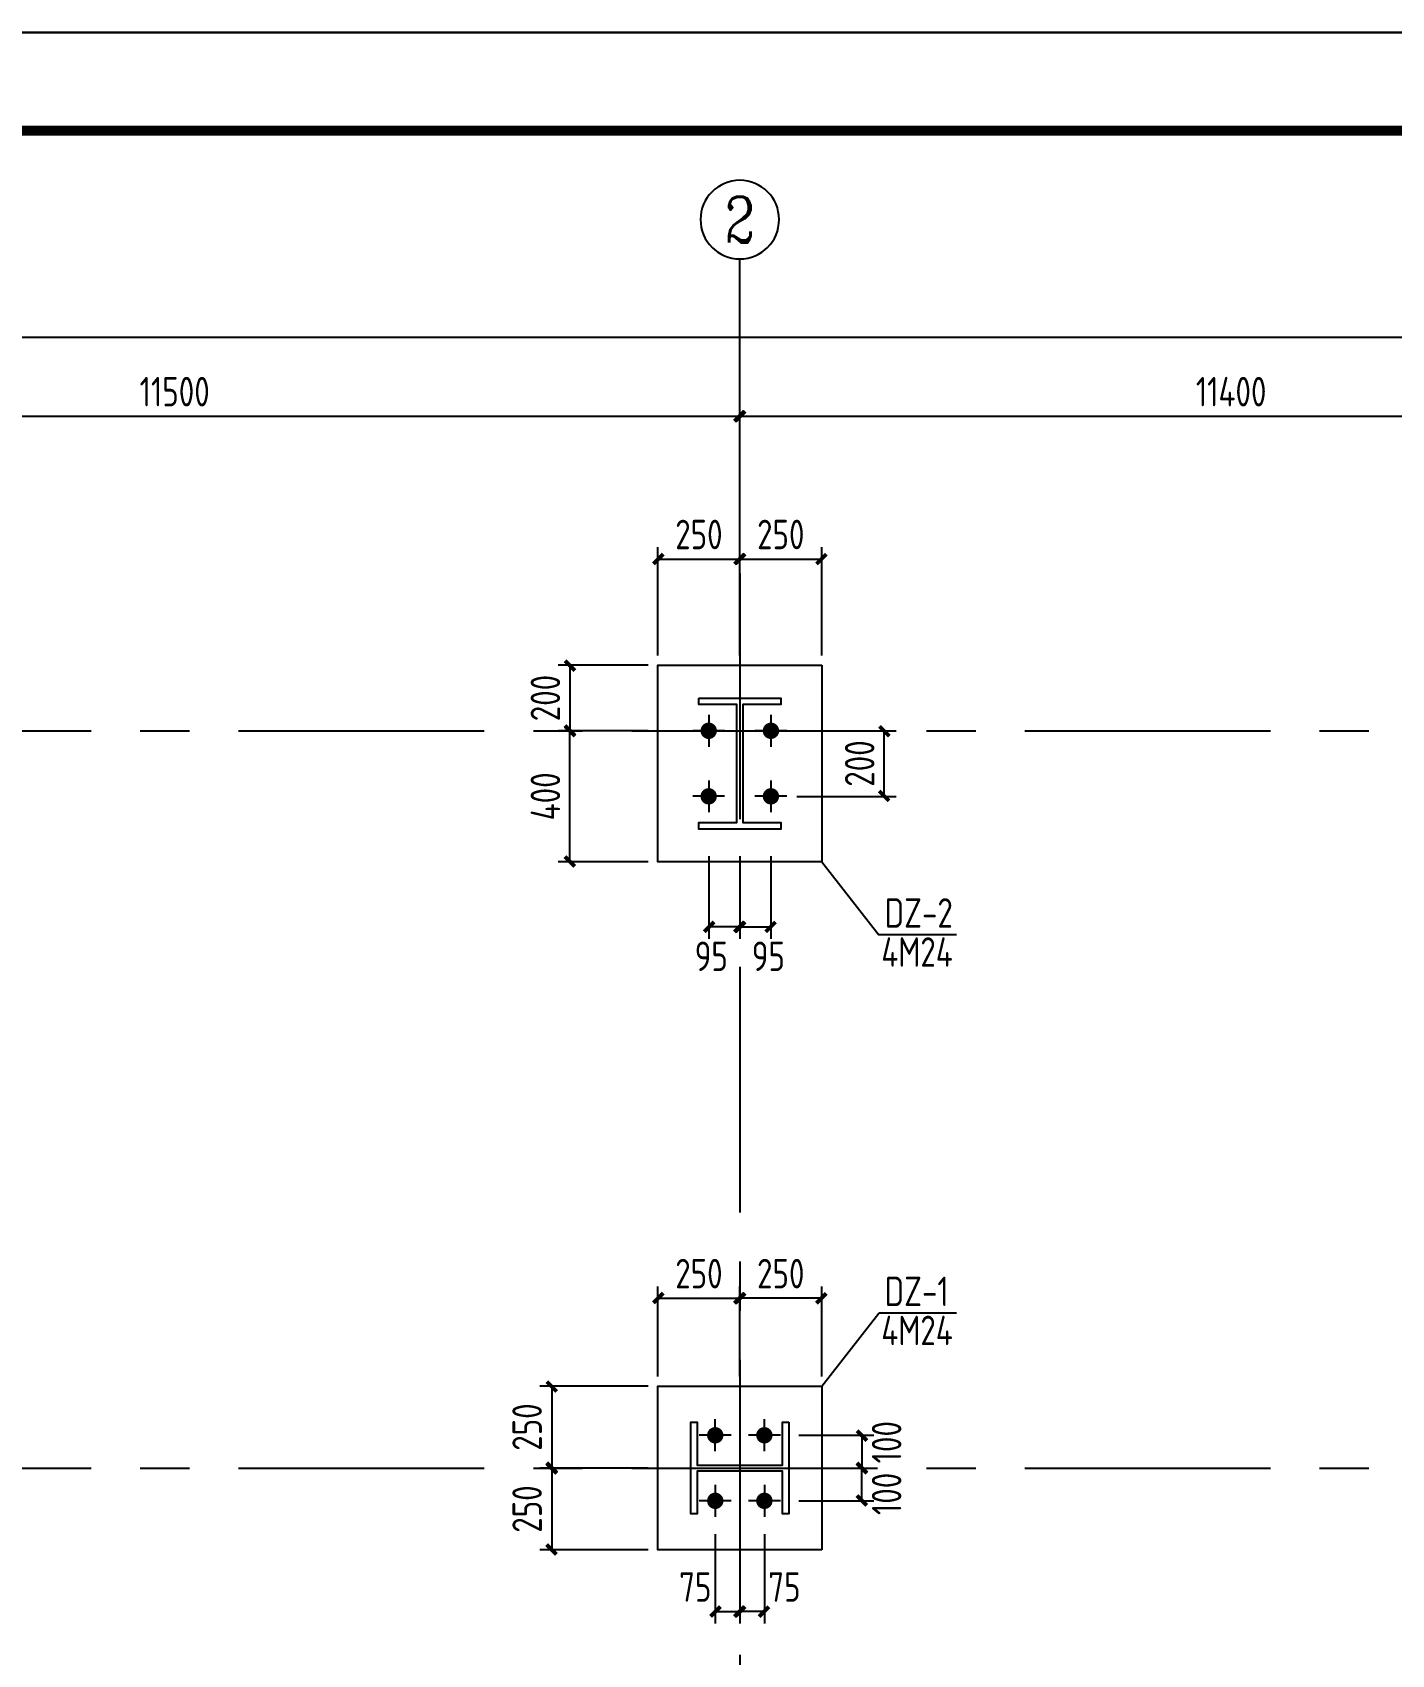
# Model space of a CAD drawing. Header units: millimetres. Extents: x 866309 to 879639, y 39442 to 44891.
# Drawn here: x 868592.3 to 868730.6, y 39875.9 to 40040.9 of the extents above; entities that cross this region are included whole.
import ezdxf
from ezdxf.enums import TextEntityAlignment as Align

# ---------------------------------------------------------------- set-up
doc = ezdxf.new("R2010")
doc.units = ezdxf.units.MM
doc.header["$LTSCALE"] = 1000
doc.header["$MEASUREMENT"] = 0
doc.linetypes.add('CENTER', pattern=[2, 1.25, -0.25, 0.25, -0.25])
doc.linetypes.add('DOTE', pattern=[2.42, 2, -0.2, 0.02, -0.2])
for name, color, linetype in [('AXIS', 3, 'Continuous'), ('AXIS_TEXT', 7, 'Continuous'), ('DIM', 7, 'Continuous'), ('DOTE', 1, 'DOTE'), ('M_Prof', 2, 'Continuous'), ('柱集中标注', 2, 'Continuous'), ('标注', 7, 'Continuous'), ('檩条', 34, 'Continuous')]:
    doc.layers.add(name, color=color, linetype=linetype)
doc.styles.add('_TCH_AXIS', font='COMPLEX', dxfattribs={"bigfont": 'GBCBIG'})
doc.styles.add('COMPLEX', font='COMPLEX')
doc.styles.add('GBHZ', font='gbenor.shx', dxfattribs={"width": 0.9, "bigfont": 'gbcbig.shx'})
doc.dimstyles.new('Y100', dxfattribs={"dimscale": 0, "dimtxt": 3, "dimasz": 0.01, "dimexe": 1.2, "dimexo": 2, "dimgap": 1, "dimtad": 1, "dimdec": 0, "dimlfac": 100, "dimzin": 0, "dimdsep": 46, "dimtxsty": 'GBHZ', "dimblk": 'DX', "dimcen": 0.09, "dimdle": 1, "dimclrd": 7, "dimclre": 7, "dimclrt": 7, "dimadec": 0, "dimazin": 0, "dimtfac": 1, "dimtdec": 0, "dimtix": 1, "dimtmove": 2, "dimatfit": 3, "dimldrblk": 'DX', "dimfxl": 0, "dimtolj": 1, "dimtzin": 0, "dimarcsym": 0})
doc.dimstyles.new('Y30', dxfattribs={"dimscale": 0, "dimtxt": 3, "dimasz": 0.01, "dimexe": 1.2, "dimexo": 1, "dimgap": 1, "dimtad": 1, "dimdec": 0, "dimlfac": 30, "dimzin": 0, "dimdsep": 46, "dimtxsty": 'GBHZ', "dimblk1": 'DX', "dimblk2": 'DX', "dimsah": 1, "dimcen": 0.09, "dimdle": 1, "dimadec": 0, "dimazin": 0, "dimtfac": 1, "dimtdec": 0, "dimtix": 1, "dimtmove": 2, "dimatfit": 3, "dimldrblk": 'DX', "dimfxl": 0, "dimtolj": 1, "dimtzin": 0, "dimarcsym": 0})

# ---------------------------------------------------------------- blocks, each defined once
blk = doc.blocks.new('_AXISO')
blk.add_circle((0, 0), 0.5)
at = {"layer": 'AXIS_TEXT', "style": 'COMPLEX', "width": 1.041667}
blk.add_attdef('A', text='', height=0.56, dxfattribs=at).set_placement((-0.25, -0.28), (0.25, -0.28), align=Align.FIT)
blk = doc.blocks.new('DX')
at = {"color": 0, "linetype": 'ByBlock', "const_width": 40}
blk.add_lwpolyline([(-54, -51), (46, 49)], dxfattribs=at)
blk = doc.blocks.new('*D1310')
at = {"layer": 'Defpoints', "color": 0, "transparency": 16777216}
for p in [(868664.28, 40001.89), (868549.28, 39985.89), (868664.28, 39985.89)]:
    blk.add_point(p, dxfattribs=at)
at = {"layer": 'dim', "color": 7, "lineweight": -2, "transparency": 16777216}
for p, q in [((868549.28, 39987.89), (868549.28, 40003.09)), ((868664.28, 39987.89), (868664.28, 40003.09)), ((868549.29, 40001.89), (868664.27, 40001.89))]:
    blk.add_line(p, q, dxfattribs=at)
at = {"layer": 'dim', "color": 7, "lineweight": -2, "transparency": 16777216, "xscale": 0.01, "yscale": 0.01, "zscale": 0.01, "rotation": 180}
blk.add_blockref('DX', (868549.28, 40001.89), dxfattribs=at)
at = {"layer": 'dim', "color": 7, "lineweight": -2, "transparency": 16777216, "xscale": 0.01, "yscale": 0.01, "zscale": 0.01}
blk.add_blockref('DX', (868664.28, 40001.89), dxfattribs=at)
at = {"layer": 'dim', "color": 7, "transparency": 16777216, "insert": (868606.78, 40004.39), "char_height": 3, "attachment_point": 5, "style": 'GBHZ'}
blk.add_mtext('\\A1;11500', dxfattribs=at)
blk = doc.blocks.new('*D1311')
at = {"layer": 'Defpoints', "color": 0, "transparency": 16777216}
for p in [(868764.28, 40001.89), (868664.28, 39985.89), (868764.28, 39985.89)]:
    blk.add_point(p, dxfattribs=at)
at = {"layer": 'dim', "color": 7, "lineweight": -2, "transparency": 16777216}
for p, q in [((868664.28, 39987.89), (868664.28, 40003.09)), ((868764.28, 39987.89), (868764.28, 40003.09)), ((868664.29, 40001.89), (868764.27, 40001.89))]:
    blk.add_line(p, q, dxfattribs=at)
at = {"layer": 'dim', "color": 7, "lineweight": -2, "transparency": 16777216, "xscale": 0.01, "yscale": 0.01, "zscale": 0.01, "rotation": 180}
blk.add_blockref('DX', (868664.28, 40001.89), dxfattribs=at)
at = {"layer": 'dim', "color": 7, "lineweight": -2, "transparency": 16777216, "xscale": 0.01, "yscale": 0.01, "zscale": 0.01}
blk.add_blockref('DX', (868764.28, 40001.89), dxfattribs=at)
at = {"layer": 'dim', "color": 7, "transparency": 16777216, "insert": (868714.28, 40004.39), "char_height": 3, "attachment_point": 5, "style": 'GBHZ'}
blk.add_mtext('\\A1;11400', dxfattribs=at)
blk = doc.blocks.new('*D1316')
at = {"layer": 'Defpoints', "color": 0, "transparency": 16777216}
for p in [(868549.28, 40009.89), (868549.28, 39985.89), (869019.28, 39985.89)]:
    blk.add_point(p, dxfattribs=at)
at = {"layer": 'dim', "color": 7, "lineweight": -2, "transparency": 16777216}
for p, q in [((868549.28, 39987.89), (868549.28, 40011.09)), ((869019.28, 39987.89), (869019.28, 40011.09)), ((869019.27, 40009.89), (868549.29, 40009.89))]:
    blk.add_line(p, q, dxfattribs=at)
at = {"layer": 'dim', "color": 7, "lineweight": -2, "transparency": 16777216, "xscale": 0.01, "yscale": 0.01, "zscale": 0.01, "rotation": 180}
blk.add_blockref('DX', (868549.28, 40009.89), dxfattribs=at)
at = {"layer": 'dim', "color": 7, "lineweight": -2, "transparency": 16777216, "xscale": 0.01, "yscale": 0.01, "zscale": 0.01}
blk.add_blockref('DX', (869019.28, 40009.89), dxfattribs=at)
at = {"layer": 'dim', "color": 7, "transparency": 16777216, "insert": (868784.28, 40012.39), "char_height": 3, "attachment_point": 5, "style": 'GBHZ'}
blk.add_mtext('\\A1;47000', dxfattribs=at)
blk = doc.blocks.new('*D1602')
at = {"layer": 'Defpoints', "color": 0, "transparency": 16777216}
for p in [(868664.28, 39912.17), (868655.95, 39903.22), (868664.28, 39903.22)]:
    blk.add_point(p, dxfattribs=at)
at = {"layer": 'dim', "color": 0, "lineweight": -2, "transparency": 16777216}
for p, q in [((868655.95, 39904.22), (868655.95, 39913.37)), ((868655.96, 39912.17), (868664.27, 39912.17)), ((868664.28, 39904.22), (868664.28, 39913.37))]:
    blk.add_line(p, q, dxfattribs=at)
at = {"layer": 'dim', "color": 0, "lineweight": -2, "transparency": 16777216, "xscale": 0.01, "yscale": 0.01, "zscale": 0.01, "rotation": 180}
blk.add_blockref('DX', (868655.95, 39912.17), dxfattribs=at)
at = {"layer": 'dim', "color": 0, "lineweight": -2, "transparency": 16777216, "xscale": 0.01, "yscale": 0.01, "zscale": 0.01}
blk.add_blockref('DX', (868664.28, 39912.17), dxfattribs=at)
at = {"layer": 'dim', "color": 0, "transparency": 16777216, "insert": (868660.12, 39914.67), "char_height": 3, "attachment_point": 5, "style": 'GBHZ'}
blk.add_mtext('\\A1;250', dxfattribs=at)
blk = doc.blocks.new('*D1603')
at = {"layer": 'Defpoints', "color": 0, "transparency": 16777216}
for p in [(868655.95, 39903.22), (868645.14, 39894.89), (868655.95, 39894.89)]:
    blk.add_point(p, dxfattribs=at)
at = {"layer": 'dim', "color": 0, "lineweight": -2, "transparency": 16777216}
for p, q in [((868654.95, 39903.22), (868643.94, 39903.22)), ((868645.14, 39903.21), (868645.14, 39894.9)), ((868654.95, 39894.89), (868643.94, 39894.89))]:
    blk.add_line(p, q, dxfattribs=at)
at = {"layer": 'dim', "color": 0, "lineweight": -2, "transparency": 16777216, "xscale": 0.01, "yscale": 0.01, "zscale": 0.01}
for p, rotation in [((868645.14, 39903.22), 90), ((868645.14, 39894.89), 270)]:
    blk.add_blockref('DX', p, dxfattribs=dict(at, rotation=rotation))
at = {"layer": 'dim', "color": 0, "transparency": 16777216, "insert": (868642.64, 39899.06), "char_height": 3, "attachment_point": 5, "rotation": 90, "style": 'GBHZ'}
blk.add_mtext('\\A1;250', dxfattribs=at)
blk = doc.blocks.new('*D1604')
at = {"layer": 'Defpoints', "color": 0, "transparency": 16777216}
for p in [(868655.95, 39894.89), (868645.14, 39886.56), (868655.95, 39886.56)]:
    blk.add_point(p, dxfattribs=at)
at = {"layer": 'dim', "color": 0, "lineweight": -2, "transparency": 16777216}
for p, q in [((868654.95, 39894.89), (868643.94, 39894.89)), ((868645.14, 39894.88), (868645.14, 39886.57)), ((868654.95, 39886.56), (868643.94, 39886.56))]:
    blk.add_line(p, q, dxfattribs=at)
at = {"layer": 'dim', "color": 0, "lineweight": -2, "transparency": 16777216, "xscale": 0.01, "yscale": 0.01, "zscale": 0.01}
for p, rotation in [((868645.14, 39894.89), 90), ((868645.14, 39886.56), 270)]:
    blk.add_blockref('DX', p, dxfattribs=dict(at, rotation=rotation))
at = {"layer": 'dim', "color": 0, "transparency": 16777216, "insert": (868642.64, 39890.72), "char_height": 3, "attachment_point": 5, "rotation": 90, "style": 'GBHZ'}
blk.add_mtext('\\A1;250', dxfattribs=at)
blk = doc.blocks.new('*D1607')
at = {"layer": 'Defpoints', "color": 0, "transparency": 16777216}
for p in [(868661.78, 39889.18), (868664.28, 39889.18), (868664.28, 39880.29)]:
    blk.add_point(p, dxfattribs=at)
at = {"layer": '标注', "color": 0, "lineweight": -2, "transparency": 16777216}
for p, q in [((868661.78, 39888.18), (868661.78, 39879.09)), ((868664.28, 39888.18), (868664.28, 39879.09)), ((868661.79, 39880.29), (868664.27, 39880.29))]:
    blk.add_line(p, q, dxfattribs=at)
at = {"layer": '标注', "color": 0, "lineweight": -2, "transparency": 16777216, "xscale": 0.01, "yscale": 0.01, "zscale": 0.01, "rotation": 180}
blk.add_blockref('DX', (868661.78, 39880.29), dxfattribs=at)
at = {"layer": '标注', "color": 0, "lineweight": -2, "transparency": 16777216, "xscale": 0.01, "yscale": 0.01, "zscale": 0.01}
blk.add_blockref('DX', (868664.28, 39880.29), dxfattribs=at)
at = {"layer": '标注', "color": 0, "transparency": 16777216, "insert": (868659.75, 39882.79), "char_height": 3, "attachment_point": 5, "style": 'GBHZ'}
blk.add_mtext('\\A1;75', dxfattribs=at)
blk = doc.blocks.new('*D1608')
at = {"layer": 'Defpoints', "color": 0, "transparency": 16777216}
for p in [(868664.28, 39912.17), (868664.28, 39903.22), (868672.62, 39903.22)]:
    blk.add_point(p, dxfattribs=at)
at = {"layer": 'dim', "color": 0, "lineweight": -2, "transparency": 16777216}
for p, q in [((868664.28, 39904.22), (868664.28, 39913.37)), ((868672.61, 39912.17), (868664.29, 39912.17)), ((868672.62, 39904.22), (868672.62, 39913.37))]:
    blk.add_line(p, q, dxfattribs=at)
at = {"layer": 'dim', "color": 0, "lineweight": -2, "transparency": 16777216, "xscale": 0.01, "yscale": 0.01, "zscale": 0.01, "rotation": 180}
blk.add_blockref('DX', (868664.28, 39912.17), dxfattribs=at)
at = {"layer": 'dim', "color": 0, "lineweight": -2, "transparency": 16777216, "xscale": 0.01, "yscale": 0.01, "zscale": 0.01}
blk.add_blockref('DX', (868672.62, 39912.17), dxfattribs=at)
at = {"layer": 'dim', "color": 0, "transparency": 16777216, "insert": (868668.45, 39914.67), "char_height": 3, "attachment_point": 5, "style": 'GBHZ'}
blk.add_mtext('\\A1;250', dxfattribs=at)
blk = doc.blocks.new('*D1609')
at = {"layer": 'Defpoints', "color": 0, "transparency": 16777216}
for p in [(868664.28, 39889.18), (868666.78, 39889.18), (868664.28, 39880.29)]:
    blk.add_point(p, dxfattribs=at)
at = {"layer": '标注', "color": 0, "lineweight": -2, "transparency": 16777216}
for p, q in [((868664.28, 39888.18), (868664.28, 39879.09)), ((868666.78, 39888.18), (868666.78, 39879.09)), ((868666.77, 39880.29), (868664.29, 39880.29))]:
    blk.add_line(p, q, dxfattribs=at)
at = {"layer": '标注', "color": 0, "lineweight": -2, "transparency": 16777216, "xscale": 0.01, "yscale": 0.01, "zscale": 0.01, "rotation": 180}
blk.add_blockref('DX', (868664.28, 39880.29), dxfattribs=at)
at = {"layer": '标注', "color": 0, "lineweight": -2, "transparency": 16777216, "xscale": 0.01, "yscale": 0.01, "zscale": 0.01}
blk.add_blockref('DX', (868666.78, 39880.29), dxfattribs=at)
at = {"layer": '标注', "color": 0, "transparency": 16777216, "insert": (868668.82, 39882.79), "char_height": 3, "attachment_point": 5, "style": 'GBHZ'}
blk.add_mtext('\\A1;75', dxfattribs=at)
blk = doc.blocks.new('*D2301')
at = {"layer": 'Defpoints', "color": 0, "transparency": 16777216}
for p in [(868669.28, 39898.22), (868669.28, 39894.89), (868676.71, 39894.89)]:
    blk.add_point(p, dxfattribs=at)
at = {"layer": 'dim', "color": 0, "lineweight": -2, "transparency": 16777216}
for p, q in [((868670.28, 39898.22), (868677.91, 39898.22)), ((868676.71, 39898.21), (868676.71, 39894.9)), ((868670.28, 39894.89), (868677.91, 39894.89))]:
    blk.add_line(p, q, dxfattribs=at)
at = {"layer": 'dim', "color": 0, "lineweight": -2, "transparency": 16777216, "xscale": 0.01, "yscale": 0.01, "zscale": 0.01}
for p, rotation in [((868676.71, 39898.22), 90), ((868676.71, 39894.89), 270)]:
    blk.add_blockref('DX', p, dxfattribs=dict(at, rotation=rotation))
at = {"layer": 'dim', "color": 0, "transparency": 16777216, "insert": (868679.22, 39897.52), "char_height": 3, "attachment_point": 5, "rotation": 90, "style": 'GBHZ'}
blk.add_mtext('\\A1;100', dxfattribs=at)
blk = doc.blocks.new('*D2302')
at = {"layer": 'Defpoints', "color": 0, "transparency": 16777216}
for p in [(868669.28, 39894.89), (868676.71, 39894.89), (868669.28, 39891.56)]:
    blk.add_point(p, dxfattribs=at)
at = {"layer": 'dim', "color": 0, "lineweight": -2, "transparency": 16777216}
for p, q in [((868670.28, 39894.89), (868677.91, 39894.89)), ((868676.71, 39891.57), (868676.71, 39894.88)), ((868670.28, 39891.56), (868677.91, 39891.56))]:
    blk.add_line(p, q, dxfattribs=at)
at = {"layer": 'dim', "color": 0, "lineweight": -2, "transparency": 16777216, "xscale": 0.01, "yscale": 0.01, "zscale": 0.01}
for p, rotation in [((868676.71, 39894.89), 90), ((868676.71, 39891.56), 270)]:
    blk.add_blockref('DX', p, dxfattribs=dict(at, rotation=rotation))
at = {"layer": 'dim', "color": 0, "transparency": 16777216, "insert": (868679.22, 39892.26), "char_height": 3, "attachment_point": 5, "rotation": 90, "style": 'GBHZ'}
blk.add_mtext('\\A1;100', dxfattribs=at)
blk = doc.blocks.new('*D2539')
at = {"layer": 'Defpoints', "color": 0, "transparency": 16777216}
for p in [(868647, 39969.89), (868655.95, 39969.89), (868655.95, 39956.56)]:
    blk.add_point(p, dxfattribs=at)
at = {"layer": 'dim', "color": 0, "lineweight": -2, "transparency": 16777216}
for p, q in [((868654.95, 39969.89), (868645.8, 39969.89)), ((868647, 39956.57), (868647, 39969.88)), ((868654.95, 39956.56), (868645.8, 39956.56))]:
    blk.add_line(p, q, dxfattribs=at)
at = {"layer": 'dim', "color": 0, "lineweight": -2, "transparency": 16777216, "xscale": 0.01, "yscale": 0.01, "zscale": 0.01}
for p, rotation in [((868647, 39969.89), 90), ((868647, 39956.56), 270)]:
    blk.add_blockref('DX', p, dxfattribs=dict(at, rotation=rotation))
at = {"layer": 'dim', "color": 0, "transparency": 16777216, "insert": (868644.5, 39963.22), "char_height": 3, "attachment_point": 5, "rotation": 90, "style": 'GBHZ'}
blk.add_mtext('\\A1;400', dxfattribs=at)
blk = doc.blocks.new('*D2540')
at = {"layer": 'Defpoints', "color": 0, "transparency": 16777216}
for p in [(868664.28, 39987.36), (868655.95, 39976.56), (868664.28, 39976.56)]:
    blk.add_point(p, dxfattribs=at)
at = {"layer": 'dim', "color": 0, "lineweight": -2, "transparency": 16777216}
for p, q in [((868655.95, 39977.56), (868655.95, 39988.56)), ((868664.28, 39977.56), (868664.28, 39988.56)), ((868655.96, 39987.36), (868664.27, 39987.36))]:
    blk.add_line(p, q, dxfattribs=at)
at = {"layer": 'dim', "color": 0, "lineweight": -2, "transparency": 16777216, "xscale": 0.01, "yscale": 0.01, "zscale": 0.01, "rotation": 180}
blk.add_blockref('DX', (868655.95, 39987.36), dxfattribs=at)
at = {"layer": 'dim', "color": 0, "lineweight": -2, "transparency": 16777216, "xscale": 0.01, "yscale": 0.01, "zscale": 0.01}
blk.add_blockref('DX', (868664.28, 39987.36), dxfattribs=at)
at = {"layer": 'dim', "color": 0, "transparency": 16777216, "insert": (868660.12, 39989.86), "char_height": 3, "attachment_point": 5, "style": 'GBHZ'}
blk.add_mtext('\\A1;250', dxfattribs=at)
blk = doc.blocks.new('*D2541')
at = {"layer": 'Defpoints', "color": 0, "transparency": 16777216}
for p in [(868672.62, 39987.36), (868664.28, 39976.56), (868672.62, 39976.56)]:
    blk.add_point(p, dxfattribs=at)
at = {"layer": 'dim', "color": 0, "lineweight": -2, "transparency": 16777216}
for p, q in [((868664.28, 39977.56), (868664.28, 39988.56)), ((868672.62, 39977.56), (868672.62, 39988.56)), ((868664.29, 39987.36), (868672.61, 39987.36))]:
    blk.add_line(p, q, dxfattribs=at)
at = {"layer": 'dim', "color": 0, "lineweight": -2, "transparency": 16777216, "xscale": 0.01, "yscale": 0.01, "zscale": 0.01, "rotation": 180}
blk.add_blockref('DX', (868664.28, 39987.36), dxfattribs=at)
at = {"layer": 'dim', "color": 0, "lineweight": -2, "transparency": 16777216, "xscale": 0.01, "yscale": 0.01, "zscale": 0.01}
blk.add_blockref('DX', (868672.62, 39987.36), dxfattribs=at)
at = {"layer": 'dim', "color": 0, "transparency": 16777216, "insert": (868668.45, 39989.86), "char_height": 3, "attachment_point": 5, "style": 'GBHZ'}
blk.add_mtext('\\A1;250', dxfattribs=at)
blk = doc.blocks.new('*D2542')
at = {"layer": 'Defpoints', "color": 0, "transparency": 16777216}
for p in [(868661.12, 39958.15), (868664.28, 39958.15), (868661.12, 39949.94)]:
    blk.add_point(p, dxfattribs=at)
at = {"layer": 'dim', "color": 0, "lineweight": -2, "transparency": 16777216}
for p, q in [((868661.12, 39957.15), (868661.12, 39948.74)), ((868664.28, 39957.15), (868664.28, 39948.74)), ((868664.27, 39949.94), (868661.13, 39949.94))]:
    blk.add_line(p, q, dxfattribs=at)
at = {"layer": 'dim', "color": 0, "lineweight": -2, "transparency": 16777216, "xscale": 0.01, "yscale": 0.01, "zscale": 0.01, "rotation": 180}
blk.add_blockref('DX', (868661.12, 39949.94), dxfattribs=at)
at = {"layer": 'dim', "color": 0, "lineweight": -2, "transparency": 16777216, "xscale": 0.01, "yscale": 0.01, "zscale": 0.01}
blk.add_blockref('DX', (868664.28, 39949.94), dxfattribs=at)
at = {"layer": 'dim', "color": 0, "transparency": 16777216, "insert": (868661.38, 39946.95), "char_height": 3, "attachment_point": 5, "style": 'GBHZ'}
blk.add_mtext('\\A1;95', dxfattribs=at)
blk = doc.blocks.new('*D2543')
at = {"layer": 'Defpoints', "color": 0, "transparency": 16777216}
for p in [(868664.28, 39958.15), (868667.45, 39958.15), (868667.45, 39949.94)]:
    blk.add_point(p, dxfattribs=at)
at = {"layer": 'dim', "color": 0, "lineweight": -2, "transparency": 16777216}
for p, q in [((868664.28, 39957.15), (868664.28, 39948.74)), ((868667.45, 39957.15), (868667.45, 39948.74)), ((868664.29, 39949.94), (868667.44, 39949.94))]:
    blk.add_line(p, q, dxfattribs=at)
at = {"layer": 'dim', "color": 0, "lineweight": -2, "transparency": 16777216, "xscale": 0.01, "yscale": 0.01, "zscale": 0.01, "rotation": 180}
blk.add_blockref('DX', (868664.28, 39949.94), dxfattribs=at)
at = {"layer": 'dim', "color": 0, "lineweight": -2, "transparency": 16777216, "xscale": 0.01, "yscale": 0.01, "zscale": 0.01}
blk.add_blockref('DX', (868667.45, 39949.94), dxfattribs=at)
at = {"layer": 'dim', "color": 0, "transparency": 16777216, "insert": (868667.19, 39946.95), "char_height": 3, "attachment_point": 5, "style": 'GBHZ'}
blk.add_mtext('\\A1;95', dxfattribs=at)
blk = doc.blocks.new('*D2544')
at = {"layer": 'Defpoints', "color": 0, "transparency": 16777216}
for p in [(868669.07, 39969.89), (868678.98, 39969.89), (868669.07, 39963.22)]:
    blk.add_point(p, dxfattribs=at)
at = {"layer": '标注', "color": 0, "lineweight": -2, "transparency": 16777216}
for p, q in [((868670.07, 39969.89), (868680.18, 39969.89)), ((868678.98, 39963.23), (868678.98, 39969.88)), ((868670.07, 39963.22), (868680.18, 39963.22))]:
    blk.add_line(p, q, dxfattribs=at)
at = {"layer": '标注', "color": 0, "lineweight": -2, "transparency": 16777216, "xscale": 0.01, "yscale": 0.01, "zscale": 0.01}
for p, rotation in [((868678.98, 39969.89), 90), ((868678.98, 39963.22), 270)]:
    blk.add_blockref('DX', p, dxfattribs=dict(at, rotation=rotation))
at = {"layer": '标注', "color": 0, "transparency": 16777216, "insert": (868676.48, 39966.56), "char_height": 3, "attachment_point": 5, "rotation": 90, "style": 'GBHZ'}
blk.add_mtext('\\A1;200', dxfattribs=at)
blk = doc.blocks.new('*D2545')
at = {"layer": 'Defpoints', "color": 0, "transparency": 16777216}
for p in [(868655.95, 39976.56), (868647, 39969.89), (868655.95, 39969.89)]:
    blk.add_point(p, dxfattribs=at)
at = {"layer": 'dim', "color": 0, "lineweight": -2, "transparency": 16777216}
for p, q in [((868654.95, 39976.56), (868645.8, 39976.56)), ((868647, 39976.55), (868647, 39969.9)), ((868654.95, 39969.89), (868645.8, 39969.89))]:
    blk.add_line(p, q, dxfattribs=at)
at = {"layer": 'dim', "color": 0, "lineweight": -2, "transparency": 16777216, "xscale": 0.01, "yscale": 0.01, "zscale": 0.01}
for p, rotation in [((868647, 39976.56), 90), ((868647, 39969.89), 270)]:
    blk.add_blockref('DX', p, dxfattribs=dict(at, rotation=rotation))
at = {"layer": 'dim', "color": 0, "transparency": 16777216, "insert": (868644.5, 39973.22), "char_height": 3, "attachment_point": 5, "rotation": 90, "style": 'GBHZ'}
blk.add_mtext('\\A1;200', dxfattribs=at)

msp = doc.modelspace()

# ---------------------------------------------------------------- linework, layer by layer
at = {"color": 0}
for p, q in [((869295.005, 40040.931), (868454.005, 40040.931)), ((868454.005, 40040.931), (869295.005, 40040.931))]:
    msp.add_line(p, q, dxfattribs=at)
for p, q in [((868661.116, 39971.515), (868661.116, 39968.265)), ((868667.45, 39971.515), (868667.45, 39968.265)), ((868662.741, 39969.89), (868659.491, 39969.89)), ((868669.075, 39969.89), (868665.825, 39969.89)), ((868661.116, 39964.848), (868661.116, 39961.598)), ((868667.45, 39964.848), (868667.45, 39961.598)), ((868662.741, 39963.223), (868659.491, 39963.223)), ((868669.075, 39963.223), (868665.825, 39963.223)), ((868661.783, 39896.598), (868661.783, 39899.848)), ((868666.783, 39896.598), (868666.783, 39899.848)), ((868663.408, 39898.223), (868660.158, 39898.223)), ((868668.408, 39898.223), (868665.158, 39898.223)), ((868661.783, 39893.182), (868661.783, 39889.932)), ((868666.783, 39893.182), (868666.783, 39889.932)), ((868663.408, 39891.557), (868660.158, 39891.557)), ((868668.408, 39891.557), (868665.158, 39891.557))]:
    msp.add_line(p, q)
at = {"color": 0, "const_width": 1}
msp.add_lwpolyline([(869285.005, 39456.931), (868479.005, 39456.931), (868479.005, 40030.931), (869285.005, 40030.931)], close=True, dxfattribs=at)
for points in [[(868672.616, 39976.557), (868672.616, 39956.557), (868655.95, 39956.557), (868655.95, 39976.557)], [(868672.616, 39886.557), (868655.95, 39886.557), (868655.95, 39903.223), (868672.616, 39903.223)]]:
    msp.add_lwpolyline(points, close=True)
at = {"layer": 'AXIS', "color": 0}
msp.add_line((868664.283, 39985.89), (868664.283, 40017.89), dxfattribs=at)
at = {"layer": 'dim', "const_width": 0.833}
for points in [[(868660.7, 39969.89, -1), (868661.533, 39969.89, -1)], [(868667.033, 39969.89, -1), (868667.866, 39969.89, -1)], [(868660.7, 39963.223, -1), (868661.533, 39963.223, -1)], [(868667.033, 39963.223, -1), (868667.866, 39963.223, -1)], [(868661.783, 39898.64, -1), (868661.783, 39897.807, -1)], [(868666.783, 39898.64, -1), (868666.783, 39897.807, -1)], [(868661.783, 39891.14, 1), (868661.783, 39891.973, 1)], [(868666.783, 39891.14, 1), (868666.783, 39891.973, 1)]]:
    msp.add_lwpolyline(points, format="xyb", close=True, dxfattribs=at)
at = {"layer": 'DOTE', "linetype": 'CENTER', "ltscale": 0.02}
for p, q in [((868664.283, 39985.89), (868664.283, 39503.89)), ((868533.283, 39969.89), (869035.283, 39969.89)), ((868533.283, 39894.89), (869035.283, 39894.89))]:
    msp.add_line(p, q, dxfattribs=at)
at = {"layer": 'M_Prof'}
for points in [[(868660.116, 39973.223), (868668.45, 39973.223), (868668.45, 39972.557), (868664.583, 39972.557), (868664.583, 39960.557), (868668.45, 39960.557), (868668.45, 39959.89), (868660.116, 39959.89), (868660.116, 39960.557), (868663.983, 39960.557), (868663.983, 39972.557), (868660.116, 39972.557)], [(868669.283, 39899.557), (868669.283, 39890.223), (868668.616, 39890.223), (868668.616, 39894.59), (868659.95, 39894.59), (868659.95, 39890.223), (868659.283, 39890.223), (868659.283, 39899.557), (868659.95, 39899.557), (868659.95, 39895.19), (868668.616, 39895.19), (868668.616, 39899.557)]]:
    msp.add_lwpolyline(points, close=True, dxfattribs=at)
at = {"layer": '檩条'}
for p, q in [((868672.616, 39956.557), (868678.439, 39949.137)), ((868686.337, 39949.137), (868678.439, 39949.137)), ((868672.616, 39903.223), (868678.439, 39910.643)), ((868686.337, 39910.643), (868678.439, 39910.643))]:
    msp.add_line(p, q, dxfattribs=at)

# ---------------------------------------------------------------- block references
at = {"layer": 'AXIS', "color": 0}
ref = msp.add_blockref('_AXISO', (868664.283, 40021.89), dxfattribs=dict(at, xscale=-8, yscale=8, zscale=8, rotation=180))
ref.add_attrib('A', '2', dxfattribs={"layer": 'AXIS_TEXT', "color": 0, "height": 4.659, "style": '_TCH_AXIS'}).set_placement((868662.73, 40019.56), (868665.836, 40019.56), align=Align.FIT)

# ---------------------------------------------------------------- texts
at = {"layer": '柱集中标注', "style": 'GBHZ', "width": 0.9}
for s, p in [('DZ-2', (868679.021, 39949.858)), ('4M24', (868678.68, 39945.887)), ('DZ-1', (868679.021, 39911.364)), ('4M24', (868678.68, 39907.392))]:
    msp.add_text(s, height=3, dxfattribs=at).set_placement(p)

# ---------------------------------------------------------------- dimensions: what is measured, and where the dimension line sits
at = {"layer": 'dim'}
for base, p1, p2, dimstyle, picture, middle in [((868549.283, 40009.89), (869019.283, 39985.89), (868549.283, 39985.89), 'Y100', '*D1316', (868784.283, 40012.39)), ((868664.283, 40001.89), (868549.283, 39985.89), (868664.283, 39985.89), 'Y100', '*D1310', (868606.783, 40004.39)), ((868664.283, 39987.364), (868655.95, 39976.557), (868664.283, 39976.557), 'Y30', '*D2540', (868660.116, 39989.864)), ((868672.616, 39987.364), (868664.283, 39976.557), (868672.616, 39976.557), 'Y30', '*D2541', (868668.45, 39989.864)), ((868664.283, 39912.169), (868655.95, 39903.223), (868664.283, 39903.223), 'Y30', '*D1602', (868660.116, 39914.669))]:
    dim = msp.add_linear_dim(base=base, p1=p1, p2=p2, dimstyle=dimstyle, override={"dimscale": 1}, dxfattribs=at)
    dim.commit()
    dim.dimension.update_dxf_attribs({"geometry": picture, "text_midpoint": middle})
dim = msp.add_linear_dim(base=(868764.283, 40001.89), p1=(868664.283, 39985.89), p2=(868764.283, 39985.89), text='11400', dimstyle='Y100', override={"dimscale": 1}, dxfattribs=at)
dim.commit()
dim.dimension.update_dxf_attribs({"geometry": '*D1311', "text_midpoint": (868714.283, 40004.39)})
for base, p1, p2, angle, picture, middle in [((868647.004, 39969.89), (868655.95, 39976.557), (868655.95, 39969.89), 270, '*D2545', (868644.504, 39973.223)), ((868647.004, 39969.89), (868655.95, 39956.557), (868655.95, 39969.89), 90, '*D2539', (868644.504, 39963.223)), ((868664.283, 39912.169), (868672.616, 39903.223), (868664.283, 39903.223), 180, '*D1608', (868668.45, 39914.669)), ((868645.142, 39894.89), (868655.95, 39903.223), (868655.95, 39894.89), 270, '*D1603', (868642.642, 39899.057)), ((868645.142, 39886.557), (868655.95, 39894.89), (868655.95, 39886.557), 270, '*D1604', (868642.642, 39890.723))]:
    dim = msp.add_linear_dim(base=base, p1=p1, p2=p2, angle=angle, dimstyle='Y30', override={"dimscale": 1}, dxfattribs=at)
    dim.commit()
    dim.dimension.update_dxf_attribs({"geometry": picture, "text_midpoint": middle})
dim = msp.add_linear_dim(base=(868661.116, 39949.942), p1=(868664.283, 39958.148), p2=(868661.116, 39958.148), dimstyle='Y30', override={"dimscale": 1}, dxfattribs=at)
dim.commit()
dim.dimension.update_dxf_attribs({"geometry": '*D2542', "text_midpoint": (868661.378, 39946.948), "dimtype": 160})
for base, p1, p2, angle, picture, middle in [((868667.45, 39949.942), (868664.283, 39958.148), (868667.45, 39958.148), 180, '*D2543', (868667.188, 39946.948)), ((868676.715, 39894.89), (868669.283, 39898.223), (868669.283, 39894.89), 90, '*D2301', (868679.218, 39897.523)), ((868676.715, 39894.89), (868669.283, 39891.557), (868669.283, 39894.89), 270, '*D2302', (868679.218, 39892.257))]:
    dim = msp.add_linear_dim(base=base, p1=p1, p2=p2, angle=angle, dimstyle='Y30', override={"dimscale": 1}, dxfattribs=at)
    dim.commit()
    dim.dimension.update_dxf_attribs({"geometry": picture, "text_midpoint": middle, "dimtype": 160})
at = {"layer": '标注'}
dim = msp.add_linear_dim(base=(868678.977, 39969.89), p1=(868669.075, 39963.223), p2=(868669.075, 39969.89), angle=270, dimstyle='Y30', override={"dimscale": 1}, dxfattribs=at)
dim.commit()
dim.dimension.update_dxf_attribs({"geometry": '*D2544', "text_midpoint": (868676.477, 39966.557)})
dim = msp.add_linear_dim(base=(868664.283, 39880.29), p1=(868661.783, 39889.177), p2=(868664.283, 39889.177), angle=180, dimstyle='Y30', override={"dimscale": 1}, dxfattribs=at)
dim.commit()
dim.dimension.update_dxf_attribs({"geometry": '*D1607', "text_midpoint": (868659.746, 39882.79), "dimtype": 160})
dim = msp.add_linear_dim(base=(868664.283, 39880.29), p1=(868666.783, 39889.177), p2=(868664.283, 39889.177), dimstyle='Y30', override={"dimscale": 1}, dxfattribs=at)
dim.commit()
dim.dimension.update_dxf_attribs({"geometry": '*D1609', "text_midpoint": (868668.819, 39882.79), "dimtype": 160})

doc.saveas('drawing.dxf')
